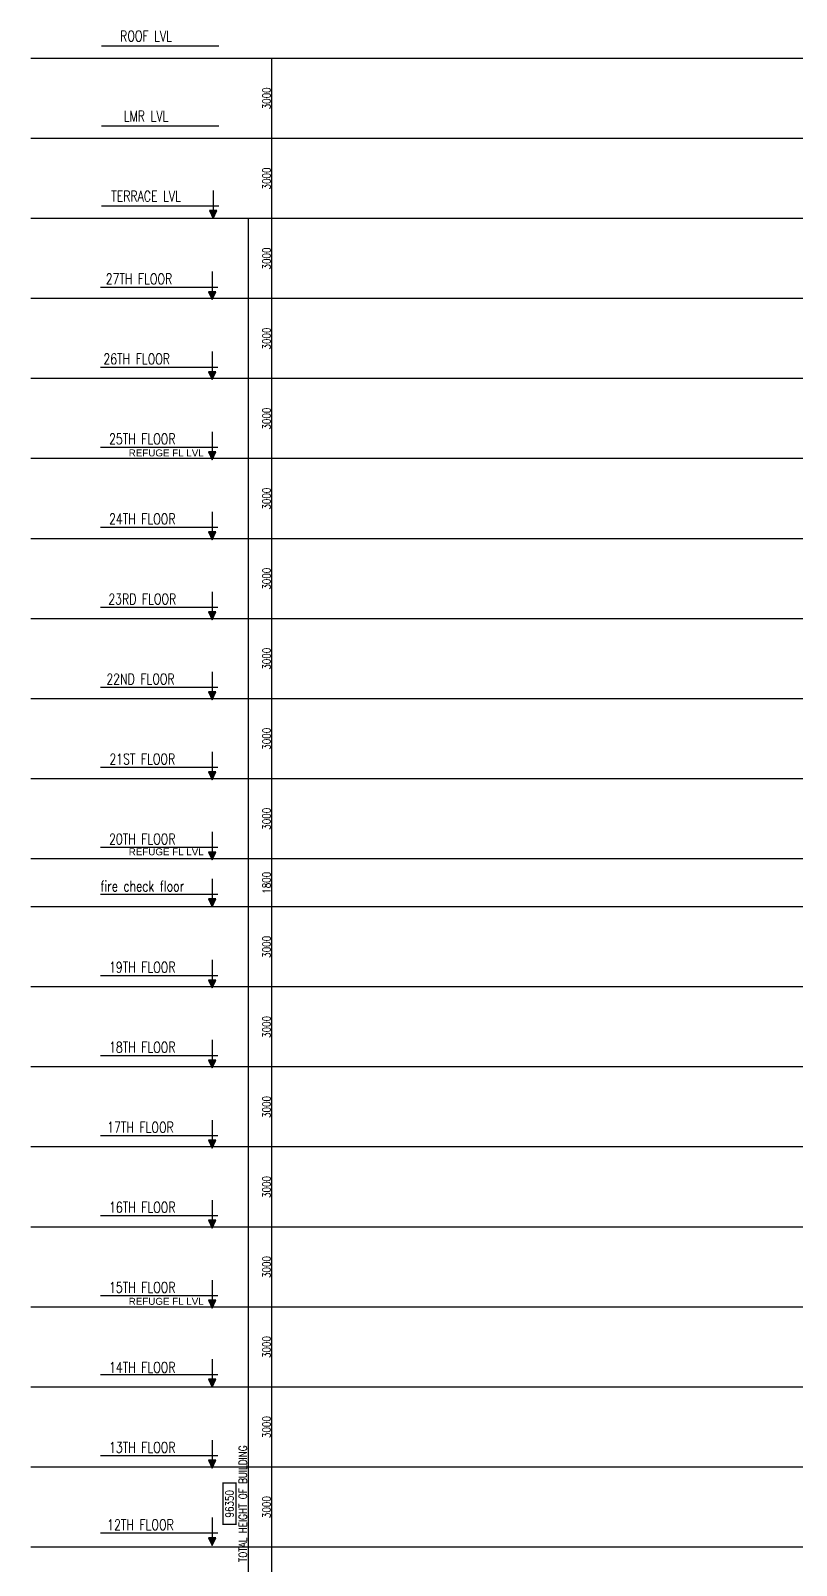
# Model space of a CAD drawing. Header units: millimetres. Extents: x -414464 to 1686, y -90036 to 108605.
# Drawn here: x -152145 to -123459, y 51085 to 108605 of the extents above; entities that cross this region are included whole.
import ezdxf
from ezdxf.enums import TextEntityAlignment as Align

# ---------------------------------------------------------------- set-up
doc = ezdxf.new("R2010")
doc.units = ezdxf.units.MM
doc.header["$LTSCALE"] = 1000
doc.header["$MEASUREMENT"] = 0
doc.linetypes.add('AUDIT_D_120904163729-0', pattern=[0])
doc.linetypes.add('HIDDEN2', pattern=[0.1875, 0.125, -0.0625])
doc.layers.get('0').update_dxf_attribs({"linetype": 'AUDIT_D_120904163729-0'})
for name, color, linetype in [('B-AR-ANNO-E DECK FLOOR$0$a-text', 4, 'Continuous'), ('LEVEL', 7, 'Continuous'), ('TEXT-RM', 4, 'Continuous')]:
    doc.layers.add(name, color=color, linetype=linetype)
doc.styles.add('AR', font='arial.ttf')
doc.styles.add('B-AR-ANNO-E DECK FLOOR$0$DIMTEXT', font='SIMPLEX.shx', dxfattribs={"width": 0.75})
doc.styles.add('TEXT1', font='simplex.shx', dxfattribs={"width": 0.8})
doc.dimstyles.new('dim 20', dxfattribs={"dimtxt": 0.25, "dimasz": 0.02, "dimexe": 0.01, "dimexo": 0, "dimgap": 0.05, "dimtad": 1, "dimdec": 0, "dimlfac": 1000, "dimzin": 9, "dimdsep": 46, "dimtxsty": 'TEXT1', "dimblk": 'ARCHTICK', "dimcen": 1, "dimdle": 0.015, "dimclrd": 8, "dimclre": 251, "dimclrt": 2, "dimadec": 0, "dimazin": 0, "dimtfac": 1, "dimtdec": 0, "dimtmove": 2, "dimatfit": 3, "dimldrblk": 'DOT', "dimfxl": 1, "dimlwd": -1, "dimarcsym": 0})

# ---------------------------------------------------------------- blocks, each defined once
blk = doc.blocks.new('_ArchTick')
at = {"color": 0, "linetype": 'ByBlock', "const_width": 0.15}
blk.add_lwpolyline([(-0.5, -0.5), (0.5, 0.5)], dxfattribs=at)
blk = doc.blocks.new('*D321')
at = {"color": 8, "transparency": 16777216}
blk.add_line((72.534, 48.75), (72.534, 51.78), dxfattribs=at)
at = {"color": 251, "lineweight": -2, "transparency": 16777216}
for p, q in [((72.728, 51.765), (72.524, 51.765)), ((72.728, 48.765), (72.524, 48.765))]:
    blk.add_line(p, q, dxfattribs=at)
at = {"color": 8, "transparency": 16777216, "xscale": 0.02, "yscale": 0.02, "zscale": 0.02}
for p, rotation in [((72.534, 51.765), 90), ((72.534, 48.765), 270)]:
    blk.add_blockref('_ArchTick', p, dxfattribs=dict(at, rotation=rotation))
at = {"color": 2, "transparency": 16777216, "insert": (72.334, 50.265), "char_height": 0.3, "attachment_point": 5, "rotation": 90, "style": 'TEXT1'}
blk.add_mtext('3000', dxfattribs=at)
blk = doc.blocks.new('_DOT')
at = {"color": 0, "linetype": 'ByBlock'}
blk.add_line((-0.5, 0), (-1, 0), dxfattribs=at)
at = {"color": 0, "linetype": 'ByBlock', "const_width": 0.5}
blk.add_lwpolyline([(-0.25, 0, 1), (0.25, 0, 1)], format="xyb", close=True, dxfattribs=at)
blk = doc.blocks.new('*D322')
at = {"color": 251, "lineweight": -2, "transparency": 16777216}
for p, q in [((72.728, 54.765), (72.524, 54.765)), ((72.728, 51.765), (72.524, 51.765))]:
    blk.add_line(p, q, dxfattribs=at)
at = {"color": 8, "transparency": 16777216}
blk.add_line((72.534, 51.75), (72.534, 54.78), dxfattribs=at)
at = {"color": 8, "transparency": 16777216, "xscale": 0.02, "yscale": 0.02, "zscale": 0.02}
for p, rotation in [((72.534, 54.765), 90), ((72.534, 51.765), 270)]:
    blk.add_blockref('_ArchTick', p, dxfattribs=dict(at, rotation=rotation))
at = {"color": 2, "transparency": 16777216, "insert": (72.334, 53.265), "char_height": 0.3, "attachment_point": 5, "rotation": 90, "style": 'TEXT1'}
blk.add_mtext('3000', dxfattribs=at)
blk = doc.blocks.new('*D323')
at = {"color": 251, "lineweight": -2, "transparency": 16777216}
for p, q in [((72.728, 57.765), (72.524, 57.765)), ((72.728, 54.765), (72.524, 54.765))]:
    blk.add_line(p, q, dxfattribs=at)
at = {"color": 8, "transparency": 16777216}
blk.add_line((72.534, 54.75), (72.534, 57.78), dxfattribs=at)
at = {"color": 8, "transparency": 16777216, "xscale": 0.02, "yscale": 0.02, "zscale": 0.02}
for p, rotation in [((72.534, 57.765), 90), ((72.534, 54.765), 270)]:
    blk.add_blockref('_ArchTick', p, dxfattribs=dict(at, rotation=rotation))
at = {"color": 2, "transparency": 16777216, "insert": (72.334, 56.265), "char_height": 0.3, "attachment_point": 5, "rotation": 90, "style": 'TEXT1'}
blk.add_mtext('3000', dxfattribs=at)
blk = doc.blocks.new('*D324')
at = {"color": 251, "lineweight": -2, "transparency": 16777216}
for p, q in [((72.728, 60.765), (72.524, 60.765)), ((72.728, 57.765), (72.524, 57.765))]:
    blk.add_line(p, q, dxfattribs=at)
at = {"color": 8, "transparency": 16777216}
blk.add_line((72.534, 57.75), (72.534, 60.78), dxfattribs=at)
at = {"color": 8, "transparency": 16777216, "xscale": 0.02, "yscale": 0.02, "zscale": 0.02}
for p, rotation in [((72.534, 60.765), 90), ((72.534, 57.765), 270)]:
    blk.add_blockref('_ArchTick', p, dxfattribs=dict(at, rotation=rotation))
at = {"color": 2, "transparency": 16777216, "insert": (72.334, 59.265), "char_height": 0.3, "attachment_point": 5, "rotation": 90, "style": 'TEXT1'}
blk.add_mtext('3000', dxfattribs=at)
blk = doc.blocks.new('*D325')
at = {"color": 251, "lineweight": -2, "transparency": 16777216}
for p, q in [((72.728, 63.765), (72.524, 63.765)), ((72.728, 60.765), (72.524, 60.765))]:
    blk.add_line(p, q, dxfattribs=at)
at = {"color": 8, "transparency": 16777216}
blk.add_line((72.534, 60.75), (72.534, 63.78), dxfattribs=at)
at = {"color": 8, "transparency": 16777216, "xscale": 0.02, "yscale": 0.02, "zscale": 0.02}
for p, rotation in [((72.534, 63.765), 90), ((72.534, 60.765), 270)]:
    blk.add_blockref('_ArchTick', p, dxfattribs=dict(at, rotation=rotation))
at = {"color": 2, "transparency": 16777216, "insert": (72.334, 62.265), "char_height": 0.3, "attachment_point": 5, "rotation": 90, "style": 'TEXT1'}
blk.add_mtext('3000', dxfattribs=at)
blk = doc.blocks.new('*D326')
at = {"color": 251, "lineweight": -2, "transparency": 16777216}
for p, q in [((72.728, 66.765), (72.524, 66.765)), ((72.728, 63.765), (72.524, 63.765))]:
    blk.add_line(p, q, dxfattribs=at)
at = {"color": 8, "transparency": 16777216}
blk.add_line((72.534, 63.75), (72.534, 66.78), dxfattribs=at)
at = {"color": 8, "transparency": 16777216, "xscale": 0.02, "yscale": 0.02, "zscale": 0.02}
for p, rotation in [((72.534, 66.765), 90), ((72.534, 63.765), 270)]:
    blk.add_blockref('_ArchTick', p, dxfattribs=dict(at, rotation=rotation))
at = {"color": 2, "transparency": 16777216, "insert": (72.334, 65.265), "char_height": 0.3, "attachment_point": 5, "rotation": 90, "style": 'TEXT1'}
blk.add_mtext('3000', dxfattribs=at)
blk = doc.blocks.new('*D327')
at = {"color": 251, "lineweight": -2, "transparency": 16777216}
for p, q in [((72.728, 69.765), (72.524, 69.765)), ((72.728, 66.765), (72.524, 66.765))]:
    blk.add_line(p, q, dxfattribs=at)
at = {"color": 8, "transparency": 16777216}
blk.add_line((72.534, 66.75), (72.534, 69.78), dxfattribs=at)
at = {"color": 8, "transparency": 16777216, "xscale": 0.02, "yscale": 0.02, "zscale": 0.02}
for p, rotation in [((72.534, 69.765), 90), ((72.534, 66.765), 270)]:
    blk.add_blockref('_ArchTick', p, dxfattribs=dict(at, rotation=rotation))
at = {"color": 2, "transparency": 16777216, "insert": (72.334, 68.265), "char_height": 0.3, "attachment_point": 5, "rotation": 90, "style": 'TEXT1'}
blk.add_mtext('3000', dxfattribs=at)
blk = doc.blocks.new('*D328')
at = {"color": 251, "lineweight": -2, "transparency": 16777216}
for p, q in [((72.884, 75.765), (72.524, 75.765)), ((72.728, 72.765), (72.524, 72.765))]:
    blk.add_line(p, q, dxfattribs=at)
at = {"color": 8, "transparency": 16777216}
blk.add_line((72.534, 72.75), (72.534, 75.78), dxfattribs=at)
at = {"color": 8, "transparency": 16777216, "xscale": 0.02, "yscale": 0.02, "zscale": 0.02}
for p, rotation in [((72.534, 75.765), 90), ((72.534, 72.765), 270)]:
    blk.add_blockref('_ArchTick', p, dxfattribs=dict(at, rotation=rotation))
at = {"color": 2, "transparency": 16777216, "insert": (72.334, 74.265), "char_height": 0.3, "attachment_point": 5, "rotation": 90, "style": 'TEXT1'}
blk.add_mtext('3000', dxfattribs=at)
blk = doc.blocks.new('*D329')
at = {"color": 251, "lineweight": -2, "transparency": 16777216}
for p, q in [((72.728, 77.565), (72.524, 77.565)), ((72.884, 75.765), (72.524, 75.765))]:
    blk.add_line(p, q, dxfattribs=at)
at = {"color": 8, "transparency": 16777216}
blk.add_line((72.534, 75.75), (72.534, 77.58), dxfattribs=at)
at = {"color": 8, "transparency": 16777216, "xscale": 0.02, "yscale": 0.02, "zscale": 0.02}
for p, rotation in [((72.534, 77.565), 90), ((72.534, 75.765), 270)]:
    blk.add_blockref('_ArchTick', p, dxfattribs=dict(at, rotation=rotation))
at = {"color": 2, "transparency": 16777216, "insert": (72.334, 76.665), "char_height": 0.3, "attachment_point": 5, "rotation": 90, "style": 'TEXT1'}
blk.add_mtext('1800', dxfattribs=at)
blk = doc.blocks.new('*D330')
at = {"color": 251, "lineweight": -2, "transparency": 16777216}
for p, q in [((72.728, 80.565), (72.524, 80.565)), ((72.728, 77.565), (72.524, 77.565))]:
    blk.add_line(p, q, dxfattribs=at)
at = {"color": 8, "transparency": 16777216}
blk.add_line((72.534, 77.55), (72.534, 80.58), dxfattribs=at)
at = {"color": 8, "transparency": 16777216, "xscale": 0.02, "yscale": 0.02, "zscale": 0.02}
for p, rotation in [((72.534, 80.565), 90), ((72.534, 77.565), 270)]:
    blk.add_blockref('_ArchTick', p, dxfattribs=dict(at, rotation=rotation))
at = {"color": 2, "transparency": 16777216, "insert": (72.334, 79.065), "char_height": 0.3, "attachment_point": 5, "rotation": 90, "style": 'TEXT1'}
blk.add_mtext('3000', dxfattribs=at)
blk = doc.blocks.new('*D331')
at = {"color": 251, "lineweight": -2, "transparency": 16777216}
for p, q in [((72.728, 83.565), (72.524, 83.565)), ((72.728, 80.565), (72.524, 80.565))]:
    blk.add_line(p, q, dxfattribs=at)
at = {"color": 8, "transparency": 16777216}
blk.add_line((72.534, 80.55), (72.534, 83.58), dxfattribs=at)
at = {"color": 8, "transparency": 16777216, "xscale": 0.02, "yscale": 0.02, "zscale": 0.02}
for p, rotation in [((72.534, 83.565), 90), ((72.534, 80.565), 270)]:
    blk.add_blockref('_ArchTick', p, dxfattribs=dict(at, rotation=rotation))
at = {"color": 2, "transparency": 16777216, "insert": (72.334, 82.065), "char_height": 0.3, "attachment_point": 5, "rotation": 90, "style": 'TEXT1'}
blk.add_mtext('3000', dxfattribs=at)
blk = doc.blocks.new('*D332')
at = {"color": 251, "lineweight": -2, "transparency": 16777216}
for p, q in [((72.728, 86.565), (72.524, 86.565)), ((72.728, 83.565), (72.524, 83.565))]:
    blk.add_line(p, q, dxfattribs=at)
at = {"color": 8, "transparency": 16777216}
blk.add_line((72.534, 83.55), (72.534, 86.58), dxfattribs=at)
at = {"color": 8, "transparency": 16777216, "xscale": 0.02, "yscale": 0.02, "zscale": 0.02}
for p, rotation in [((72.534, 86.565), 90), ((72.534, 83.565), 270)]:
    blk.add_blockref('_ArchTick', p, dxfattribs=dict(at, rotation=rotation))
at = {"color": 2, "transparency": 16777216, "insert": (72.334, 85.065), "char_height": 0.3, "attachment_point": 5, "rotation": 90, "style": 'TEXT1'}
blk.add_mtext('3000', dxfattribs=at)
blk = doc.blocks.new('*D333')
at = {"color": 251, "lineweight": -2, "transparency": 16777216}
for p, q in [((72.728, 89.565), (72.524, 89.565)), ((72.728, 86.565), (72.524, 86.565))]:
    blk.add_line(p, q, dxfattribs=at)
at = {"color": 8, "transparency": 16777216}
blk.add_line((72.534, 86.55), (72.534, 89.58), dxfattribs=at)
at = {"color": 8, "transparency": 16777216, "xscale": 0.02, "yscale": 0.02, "zscale": 0.02}
for p, rotation in [((72.534, 89.565), 90), ((72.534, 86.565), 270)]:
    blk.add_blockref('_ArchTick', p, dxfattribs=dict(at, rotation=rotation))
at = {"color": 2, "transparency": 16777216, "insert": (72.334, 88.065), "char_height": 0.3, "attachment_point": 5, "rotation": 90, "style": 'TEXT1'}
blk.add_mtext('3000', dxfattribs=at)
blk = doc.blocks.new('*D334')
at = {"color": 251, "lineweight": -2, "transparency": 16777216}
for p, q in [((72.728, 92.565), (72.524, 92.565)), ((72.728, 89.565), (72.524, 89.565))]:
    blk.add_line(p, q, dxfattribs=at)
at = {"color": 8, "transparency": 16777216}
blk.add_line((72.534, 89.55), (72.534, 92.58), dxfattribs=at)
at = {"color": 8, "transparency": 16777216, "xscale": 0.02, "yscale": 0.02, "zscale": 0.02}
for p, rotation in [((72.534, 92.565), 90), ((72.534, 89.565), 270)]:
    blk.add_blockref('_ArchTick', p, dxfattribs=dict(at, rotation=rotation))
at = {"color": 2, "transparency": 16777216, "insert": (72.334, 91.065), "char_height": 0.3, "attachment_point": 5, "rotation": 90, "style": 'TEXT1'}
blk.add_mtext('3000', dxfattribs=at)
blk = doc.blocks.new('*D335')
at = {"color": 251, "lineweight": -2, "transparency": 16777216}
for p, q in [((72.728, 95.565), (72.524, 95.565)), ((72.728, 92.565), (72.524, 92.565))]:
    blk.add_line(p, q, dxfattribs=at)
at = {"color": 8, "transparency": 16777216}
blk.add_line((72.534, 92.55), (72.534, 95.58), dxfattribs=at)
at = {"color": 8, "transparency": 16777216, "xscale": 0.02, "yscale": 0.02, "zscale": 0.02}
for p, rotation in [((72.534, 95.565), 90), ((72.534, 92.565), 270)]:
    blk.add_blockref('_ArchTick', p, dxfattribs=dict(at, rotation=rotation))
at = {"color": 2, "transparency": 16777216, "insert": (72.334, 94.065), "char_height": 0.3, "attachment_point": 5, "rotation": 90, "style": 'TEXT1'}
blk.add_mtext('3000', dxfattribs=at)
blk = doc.blocks.new('*D336')
at = {"color": 251, "lineweight": -2, "transparency": 16777216}
for p, q in [((72.728, 98.565), (72.524, 98.565)), ((72.728, 95.565), (72.524, 95.565))]:
    blk.add_line(p, q, dxfattribs=at)
at = {"color": 8, "transparency": 16777216}
blk.add_line((72.534, 95.55), (72.534, 98.58), dxfattribs=at)
at = {"color": 8, "transparency": 16777216, "xscale": 0.02, "yscale": 0.02, "zscale": 0.02}
for p, rotation in [((72.534, 98.565), 90), ((72.534, 95.565), 270)]:
    blk.add_blockref('_ArchTick', p, dxfattribs=dict(at, rotation=rotation))
at = {"color": 2, "transparency": 16777216, "insert": (72.334, 97.065), "char_height": 0.3, "attachment_point": 5, "rotation": 90, "style": 'TEXT1'}
blk.add_mtext('3000', dxfattribs=at)
blk = doc.blocks.new('*D337')
at = {"color": 251, "lineweight": -2, "transparency": 16777216}
for p, q in [((72.728, 101.565), (72.524, 101.565)), ((72.728, 98.565), (72.524, 98.565))]:
    blk.add_line(p, q, dxfattribs=at)
at = {"color": 8, "transparency": 16777216}
blk.add_line((72.534, 98.55), (72.534, 101.58), dxfattribs=at)
at = {"color": 8, "transparency": 16777216, "xscale": 0.02, "yscale": 0.02, "zscale": 0.02}
for p, rotation in [((72.534, 101.565), 90), ((72.534, 98.565), 270)]:
    blk.add_blockref('_ArchTick', p, dxfattribs=dict(at, rotation=rotation))
at = {"color": 2, "transparency": 16777216, "insert": (72.334, 100.065), "char_height": 0.3, "attachment_point": 5, "rotation": 90, "style": 'TEXT1'}
blk.add_mtext('3000', dxfattribs=at)
blk = doc.blocks.new('*D338')
at = {"color": 251, "lineweight": -2, "transparency": 16777216}
for p, q in [((72.728, 101.565), (71.636, 101.565)), ((72.728, 5.215), (71.636, 5.215))]:
    blk.add_line(p, q, dxfattribs=at)
at = {"color": 8, "transparency": 16777216}
blk.add_line((71.646, 101.58), (71.646, 5.2), dxfattribs=at)
at = {"color": 8, "transparency": 16777216, "xscale": 0.02, "yscale": 0.02, "zscale": 0.02}
for p, rotation in [((71.646, 101.565), 90), ((71.646, 5.215), 270)]:
    blk.add_blockref('_ArchTick', p, dxfattribs=dict(at, rotation=rotation))
at = {"color": 2, "transparency": 16777216, "insert": (71.196, 53.39), "char_height": 0.3, "attachment_point": 5, "rotation": 90, "style": 'TEXT1'}
blk.add_mtext('96350\\PTOTAL HEIGHT OF BUILDING', dxfattribs=at)
blk = doc.blocks.new('*D340')
at = {"color": 251, "lineweight": -2, "transparency": 16777216}
for p, q in [((72.728, 104.565), (72.524, 104.565)), ((72.728, 101.565), (72.524, 101.565))]:
    blk.add_line(p, q, dxfattribs=at)
at = {"color": 8, "transparency": 16777216}
blk.add_line((72.534, 101.55), (72.534, 104.58), dxfattribs=at)
at = {"color": 8, "transparency": 16777216, "xscale": 0.02, "yscale": 0.02, "zscale": 0.02}
for p, rotation in [((72.534, 104.565), 90), ((72.534, 101.565), 270)]:
    blk.add_blockref('_ArchTick', p, dxfattribs=dict(at, rotation=rotation))
at = {"color": 2, "transparency": 16777216, "insert": (72.334, 103.065), "char_height": 0.3, "attachment_point": 5, "rotation": 90, "style": 'TEXT1'}
blk.add_mtext('3000', dxfattribs=at)
blk = doc.blocks.new('*D341')
at = {"color": 251, "lineweight": -2, "transparency": 16777216}
for p, q in [((72.728, 107.568), (72.524, 107.568)), ((72.728, 104.568), (72.524, 104.568))]:
    blk.add_line(p, q, dxfattribs=at)
at = {"color": 8, "transparency": 16777216}
blk.add_line((72.534, 104.553), (72.534, 107.583), dxfattribs=at)
at = {"color": 8, "transparency": 16777216, "xscale": 0.02, "yscale": 0.02, "zscale": 0.02}
for p, rotation in [((72.534, 107.568), 90), ((72.534, 104.568), 270)]:
    blk.add_blockref('_ArchTick', p, dxfattribs=dict(at, rotation=rotation))
at = {"color": 2, "transparency": 16777216, "insert": (72.334, 106.068), "char_height": 0.3, "attachment_point": 5, "rotation": 90, "style": 'TEXT1'}
blk.add_mtext('3000', dxfattribs=at)
blk = doc.blocks.new('*D342')
at = {"color": 251, "lineweight": -2, "transparency": 16777216}
for p, q in [((72.728, 72.765), (72.524, 72.765)), ((72.728, 69.765), (72.524, 69.765))]:
    blk.add_line(p, q, dxfattribs=at)
at = {"color": 8, "transparency": 16777216}
blk.add_line((72.534, 69.75), (72.534, 72.78), dxfattribs=at)
at = {"color": 8, "transparency": 16777216, "xscale": 0.02, "yscale": 0.02, "zscale": 0.02}
for p, rotation in [((72.534, 72.765), 90), ((72.534, 69.765), 270)]:
    blk.add_blockref('_ArchTick', p, dxfattribs=dict(at, rotation=rotation))
at = {"color": 2, "transparency": 16777216, "insert": (72.334, 71.265), "char_height": 0.3, "attachment_point": 5, "rotation": 90, "style": 'TEXT1'}
blk.add_mtext('3000', dxfattribs=at)
blk = doc.blocks.new('A$C50ED7ECD')
at = {"layer": 'LEVEL'}
for points in [[(70.1942, 101.8597), (70.4728, 101.8597), (70.3335, 101.565)], [(70.1542, 98.8195), (70.4328, 98.8195), (70.2935, 98.5248)], [(70.1542, 95.8195), (70.4328, 95.8195), (70.2935, 95.5248)], [(70.1542, 92.8195), (70.4328, 92.8195), (70.2935, 92.5248)], [(70.1542, 89.8195), (70.4328, 89.8195), (70.2935, 89.5248)], [(70.1542, 86.8195), (70.4328, 86.8195), (70.2935, 86.5248)], [(70.1542, 83.8195), (70.4328, 83.8195), (70.2935, 83.5248)], [(70.1542, 80.8195), (70.4328, 80.8195), (70.2935, 80.5248)], [(70.1542, 77.8195), (70.4328, 77.8195), (70.2935, 77.5248)], [(70.1542, 76.0597), (70.4328, 76.0597), (70.2935, 75.765)], [(70.1542, 73.0195), (70.4328, 73.0195), (70.2935, 72.7248)], [(70.1542, 70.0195), (70.4328, 70.0195), (70.2935, 69.7248)], [(70.1542, 67.0195), (70.4328, 67.0195), (70.2935, 66.7248)], [(70.1542, 64.0195), (70.4328, 64.0195), (70.2935, 63.7248)], [(70.1542, 61.0195), (70.4328, 61.0195), (70.2935, 60.7248)], [(70.1542, 58.0597), (70.4328, 58.0597), (70.2935, 57.765)], [(70.1542, 55.0195), (70.4328, 55.0195), (70.2935, 54.7248)], [(70.1542, 52.1195), (70.4328, 52.1195), (70.2935, 51.8248)]]:
    blk.add_hatch(color=2, dxfattribs=at).paths.add_polyline_path(points)
at = {"const_width": 0.05}
blk.add_lwpolyline([(70.6987, 54.1659), (71.192, 54.1659), (71.192, 52.6209), (70.6987, 52.6209)], close=True, dxfattribs=at)
at = {"layer": 'LEVEL', "color": 8, "linetype": 'HIDDEN2', "ltscale": 5}
for p, q in [((147.4587, 107.5678), (63.4952, 107.5678)), ((147.4587, 104.5678), (63.4951, 104.5678)), ((147.4587, 101.565), (63.4951, 101.565)), ((147.4587, 98.565), (63.4951, 98.565)), ((147.4587, 95.565), (63.4951, 95.565)), ((147.4587, 89.565), (63.4951, 89.565)), ((147.4587, 86.565), (63.4951, 86.565)), ((147.4587, 83.565), (63.4951, 83.565)), ((147.4587, 80.565), (63.4951, 80.565)), ((147.4587, 72.765), (63.4951, 72.765)), ((147.4587, 69.765), (63.4951, 69.765)), ((147.4587, 66.765), (63.4951, 66.765)), ((147.4587, 63.765), (63.4951, 63.765)), ((147.4587, 57.765), (63.4951, 57.765)), ((147.4587, 54.765), (63.4951, 54.765)), ((147.4587, 51.765), (63.4951, 51.765))]:
    blk.add_line(p, q, dxfattribs=at)
at = {"layer": 'LEVEL', "color": 2}
for p, q in [((70.5434, 108.0278), (66.15, 108.0278)), ((70.5434, 105.0278), (66.15, 105.0278)), ((70.3335, 102.6151), (70.3335, 101.8597)), ((70.5434, 102.025), (66.15, 102.025)), ((70.2935, 99.5748), (70.2935, 98.8195)), ((70.5034, 98.9848), (66.11, 98.9848)), ((70.2935, 96.5748), (70.2935, 95.8195)), ((70.5034, 95.9848), (66.11, 95.9848)), ((70.2935, 93.5748), (70.2935, 92.8195)), ((70.5034, 92.9848), (66.11, 92.9848)), ((70.2935, 90.5748), (70.2935, 89.8195)), ((70.5034, 89.9848), (66.11, 89.9848)), ((70.2935, 87.5748), (70.2935, 86.8195)), ((70.5034, 86.9848), (66.11, 86.9848)), ((70.2935, 84.5748), (70.2935, 83.8195)), ((70.5034, 83.9848), (66.11, 83.9848)), ((70.2935, 81.5748), (70.2935, 80.8195)), ((70.5034, 80.9848), (66.11, 80.9848)), ((70.2935, 78.5748), (70.2935, 77.8195)), ((70.5034, 77.9848), (66.11, 77.9848)), ((70.2935, 76.8151), (70.2935, 76.0597)), ((70.5034, 76.225), (66.11, 76.225)), ((70.2935, 73.7748), (70.2935, 73.0195)), ((70.5034, 73.1848), (66.11, 73.1848)), ((70.2935, 70.7748), (70.2935, 70.0195)), ((70.5034, 70.1848), (66.11, 70.1848)), ((70.2935, 67.7748), (70.2935, 67.0195)), ((70.5034, 67.1848), (66.11, 67.1848)), ((70.2935, 64.7748), (70.2935, 64.0195)), ((70.5034, 64.1848), (66.11, 64.1848)), ((70.2935, 61.7748), (70.2935, 61.0195)), ((70.5034, 61.1848), (66.11, 61.1848)), ((70.2935, 58.8151), (70.2935, 58.0597)), ((70.5034, 58.225), (66.11, 58.225)), ((70.2935, 55.7748), (70.2935, 55.0195)), ((70.5034, 55.1848), (66.11, 55.1848)), ((70.2935, 52.8748), (70.2935, 52.1195)), ((70.5034, 52.2848), (66.11, 52.2848))]:
    blk.add_line(p, q, dxfattribs=at)
at = {"layer": 'LEVEL', "color": 1, "linetype": 'HIDDEN2', "ltscale": 5}
for p, q in [((147.4587, 92.565), (63.4951, 92.565)), ((147.4587, 77.565), (63.4951, 77.565)), ((147.4587, 75.765), (63.4951, 75.765)), ((147.4587, 60.765), (63.4951, 60.765))]:
    blk.add_line(p, q, dxfattribs=at)
at = {"layer": 'LEVEL', "color": 2}
for points in [[(70.4728, 101.8597), (70.1942, 101.8597), (70.3335, 101.565)], [(70.4328, 98.8195), (70.1542, 98.8195), (70.2935, 98.5248)], [(70.4328, 95.8195), (70.1542, 95.8195), (70.2935, 95.5248)], [(70.4328, 92.8195), (70.1542, 92.8195), (70.2935, 92.5248)], [(70.4328, 89.8195), (70.1542, 89.8195), (70.2935, 89.5248)], [(70.4328, 86.8195), (70.1542, 86.8195), (70.2935, 86.5248)], [(70.4328, 83.8195), (70.1542, 83.8195), (70.2935, 83.5248)], [(70.4328, 80.8195), (70.1542, 80.8195), (70.2935, 80.5248)], [(70.4328, 77.8195), (70.1542, 77.8195), (70.2935, 77.5248)], [(70.4328, 76.0597), (70.1542, 76.0597), (70.2935, 75.765)], [(70.4328, 73.0195), (70.1542, 73.0195), (70.2935, 72.7248)], [(70.4328, 70.0195), (70.1542, 70.0195), (70.2935, 69.7248)], [(70.4328, 67.0195), (70.1542, 67.0195), (70.2935, 66.7248)], [(70.4328, 64.0195), (70.1542, 64.0195), (70.2935, 63.7248)], [(70.4328, 61.0195), (70.1542, 61.0195), (70.2935, 60.7248)], [(70.4328, 58.0597), (70.1542, 58.0597), (70.2935, 57.765)], [(70.4328, 55.0195), (70.1542, 55.0195), (70.2935, 54.7248)], [(70.4328, 52.1195), (70.1542, 52.1195), (70.2935, 51.8248)]]:
    blk.add_lwpolyline(points, close=True, dxfattribs=at)
at = {"layer": 'B-AR-ANNO-E DECK FLOOR$0$a-text', "extrusion": (-1.53031e-13, 0.001438, 0.999999), "char_height": 0.4, "width": 10.682306, "attachment_point": 5, "text_direction": (1, 0, 0), "style": 'B-AR-ANNO-E DECK FLOOR$0$DIMTEXT'}
for s, insert in [('ROOF LVL', (67.8173, 108.4049)), ('LMR LVL', (67.8173, 105.4049)), ('TERRACE LVL', (67.8173, 102.4021)), ('27TH FLOOR', (67.5513, 99.3032)), ('26TH FLOOR', (67.4655, 96.3032)), ('25TH FLOOR', (67.6754, 93.3032)), ('24TH FLOOR', (67.6754, 90.3032)), ('23RD FLOOR', (67.6754, 87.3032)), ('22ND FLOOR', (67.6078, 84.3032)), ('21ST FLOOR', (67.6754, 81.3032)), ('20TH FLOOR', (67.6754, 78.3032)), ('fire check floor', (67.6754, 76.5434)), ('19TH FLOOR', (67.6754, 73.5032)), ('18TH FLOOR', (67.6754, 70.5032)), ('17TH FLOOR ', (67.6078, 67.5032)), ('16TH FLOOR', (67.6754, 64.5032)), ('15TH FLOOR', (67.6754, 61.5032)), ('14TH FLOOR', (67.6754, 58.5032)), ('13TH FLOOR', (67.6754, 55.5032)), ('12TH FLOOR', (67.6078, 52.6032))]:
    blk.add_mtext(s, dxfattribs=dict(at, insert=insert))
at = {"layer": 'TEXT-RM', "color": 1, "extrusion": (-0.039157, 0.017224, 0.999085), "style": 'AR'}
for p in [(-112.5369, 25.3825, -1.2441), (-98.8522, 31.3963, -1.5016), (-83.4285, 38.1745, -1.7918)]:
    blk.add_text('REFUGE FL LVL', height=0.2625, rotation=113.712812, dxfattribs=at).set_placement(p, align=Align.MIDDLE_CENTER)
for base, p1, p2, picture, middle in [((72.5338, 107.5678), (72.7285, 104.5678), (72.7285, 107.5678), '*D341', (72.3338, 106.0678)), ((72.5338, 104.565), (72.7285, 101.565), (72.7285, 104.565), '*D340', (72.3338, 103.065)), ((72.5338, 101.565), (72.7285, 98.565), (72.7285, 101.565), '*D337', (72.3338, 100.065)), ((72.5338, 98.565), (72.7285, 95.565), (72.7285, 98.565), '*D336', (72.3338, 97.065)), ((72.5338, 95.565), (72.7285, 92.565), (72.7285, 95.565), '*D335', (72.3338, 94.065)), ((72.5338, 92.565), (72.7285, 89.565), (72.7285, 92.565), '*D334', (72.3338, 91.065)), ((72.5338, 89.565), (72.7285, 86.565), (72.7285, 89.565), '*D333', (72.3338, 88.065)), ((72.5338, 86.565), (72.7285, 83.565), (72.7285, 86.565), '*D332', (72.3338, 85.065)), ((72.5338, 83.565), (72.7285, 80.565), (72.7285, 83.565), '*D331', (72.3338, 82.065)), ((72.5338, 80.565), (72.7285, 77.565), (72.7285, 80.565), '*D330', (72.3338, 79.065)), ((72.5338, 77.565), (72.8838, 75.765), (72.7285, 77.565), '*D329', (72.3338, 76.665)), ((72.5338, 75.765), (72.7285, 72.765), (72.8838, 75.765), '*D328', (72.3338, 74.265)), ((72.5338, 72.765), (72.7285, 69.765), (72.7285, 72.765), '*D342', (72.3338, 71.265)), ((72.5338, 69.765), (72.7285, 66.765), (72.7285, 69.765), '*D327', (72.3338, 68.265)), ((72.5338, 66.765), (72.7285, 63.765), (72.7285, 66.765), '*D326', (72.3338, 65.265)), ((72.5338, 63.765), (72.7285, 60.765), (72.7285, 63.765), '*D325', (72.3338, 62.265)), ((72.5338, 60.765), (72.7285, 57.765), (72.7285, 60.765), '*D324', (72.3338, 59.265)), ((72.5338, 57.765), (72.7285, 54.765), (72.7285, 57.765), '*D323', (72.3338, 56.265)), ((72.5338, 54.765), (72.7285, 51.765), (72.7285, 54.765), '*D322', (72.3338, 53.265)), ((72.5338, 51.765), (72.7285, 48.765), (72.7285, 51.765), '*D321', (72.3338, 50.265))]:
    dim = blk.add_linear_dim(base=base, p1=p1, p2=p2, angle=90, dimstyle='dim 20', override={"dimtxt": 0.3})
    dim.commit()
    dim.dimension.update_dxf_attribs({"geometry": picture, "text_midpoint": middle})
dim = blk.add_linear_dim(base=(71.6456, 5.215), p1=(72.7285, 101.565), p2=(72.7285, 5.215), angle=90, text='<>\\PTOTAL HEIGHT OF BUILDING', dimstyle='dim 20', override={"dimtxt": 0.3})
dim.commit()
dim.dimension.update_dxf_attribs({"geometry": '*D338', "text_midpoint": (71.1956, 53.39)})

msp = doc.modelspace()

# ---------------------------------------------------------------- block references
at = {"layer": 'LEVEL', "linetype": 'ByBlock', "xscale": 1000, "yscale": 1000, "zscale": 1000}
msp.add_blockref('A$C50ED7ECD', (-215640, 0, -0.6), dxfattribs=at)

doc.saveas('drawing.dxf')
